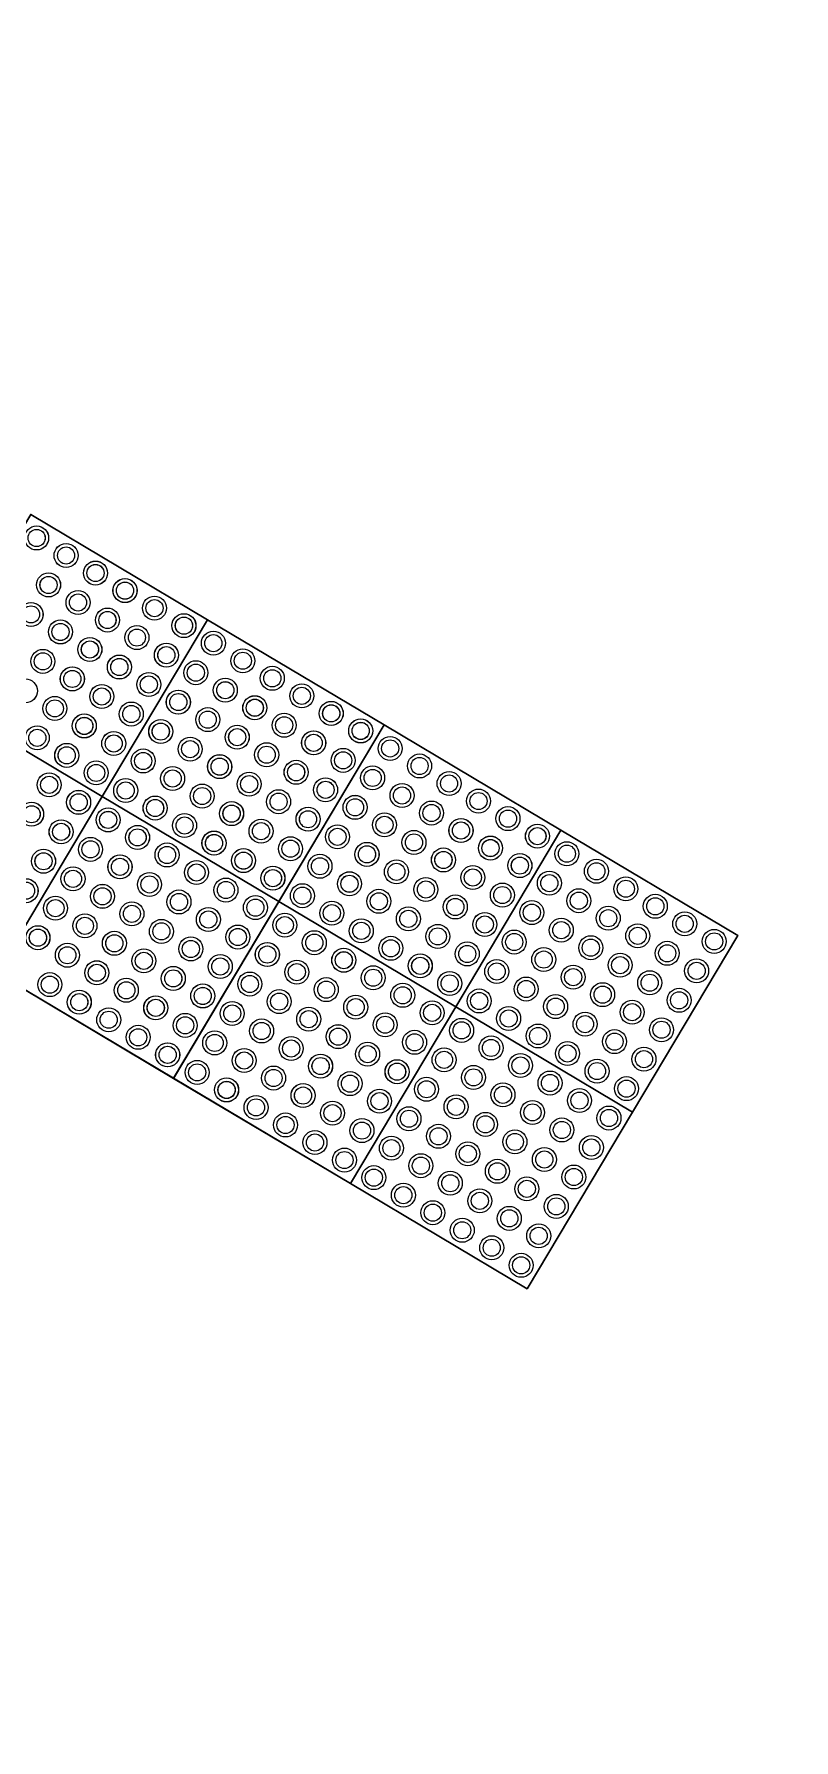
# Model space of a CAD drawing. Header units: millimetres. Extents: x 832728086 to 834530684, y 817551485 to 818349469.
# Drawn here: x 833168164 to 833169272, y 817850917 to 817853405 of the extents above; entities that cross this region are included whole.
import ezdxf

# ---------------------------------------------------------------- set-up
doc = ezdxf.new("R2010")
doc.units = ezdxf.units.MM
doc.header["$LTSCALE"] = 100
doc.layers.add('000-helpline', color=30, linetype='Continuous', lineweight=30, plot=False)
doc.layers.add('000-Tactile-l', color=8, linetype='Continuous')

# ---------------------------------------------------------------- blocks, each defined once
blk = doc.blocks.new('tactile')
at = {"layer": '000-helpline', "ltscale": 0.015}
for points in [[(834314.2539, 817905.949), (834313.9961, 817906.1026), (834314.1497, 817906.3603), (834314.4074, 817906.2068)], [(834314.4074, 817906.2068), (834314.2539, 817905.949), (834313.9962, 817906.1025), (834314.1497, 817906.3603)], [(834314.6652, 817906.0532), (834314.5117, 817905.7955), (834314.2539, 817905.949), (834314.4074, 817906.2068)], [(834314.5116, 817905.7955), (834314.2539, 817905.949), (834314.4074, 817906.2068), (834314.6652, 817906.0532)], [(834314.1003, 817905.6913), (834313.8426, 817905.8448), (834313.9961, 817906.1026), (834314.2539, 817905.949)], [(834314.2539, 817905.949), (834314.1004, 817905.6913), (834313.8427, 817905.8448), (834313.9962, 817906.1025)], [(834314.7694, 817905.642), (834314.5116, 817905.7955), (834314.6652, 817906.0532), (834314.9229, 817905.8997)], [(834314.9229, 817905.8997), (834314.7694, 817905.642), (834314.5117, 817905.7955), (834314.6652, 817906.0532)], [(834314.5117, 817905.7955), (834314.3581, 817905.5377), (834314.1004, 817905.6913), (834314.2539, 817905.949)], [(834314.3581, 817905.5378), (834314.1004, 817905.6913), (834314.2539, 817905.949), (834314.5116, 817905.7955)], [(834315.1807, 817905.7462), (834315.0271, 817905.4884), (834314.7694, 817905.642), (834314.9229, 817905.8997)], [(834315.0271, 817905.4884), (834314.7694, 817905.642), (834314.9229, 817905.8997), (834315.1807, 817905.7462)], [(834314.7694, 817905.642), (834314.6159, 817905.3842), (834314.3581, 817905.5377), (834314.5117, 817905.7955)], [(834314.6159, 817905.3842), (834314.3581, 817905.5378), (834314.5116, 817905.7955), (834314.7694, 817905.642)], [(834315.0271, 817905.4884), (834314.8736, 817905.2307), (834314.6159, 817905.3842), (834314.7694, 817905.642)], [(834314.8736, 817905.2307), (834314.6159, 817905.3842), (834314.7694, 817905.642), (834315.0271, 817905.4884)]]:
    blk.add_lwpolyline(points, close=True, dxfattribs=at)
at = {"layer": '000-Tactile-l'}
for points in [[(834314.1497, 817906.3603), (834314.6652, 817906.0532), (834314.3581, 817905.5377), (834313.8427, 817905.8448)], [(834314.6652, 817906.0532), (834315.1807, 817905.7462), (834314.8736, 817905.2307), (834314.3581, 817905.5377)]]:
    blk.add_lwpolyline(points, close=True, dxfattribs=at)
at = {"layer": '000-Tactile-l', "ltscale": 0.015}
for centre, radius in [((834314.1583, 817906.326), 0.0175), ((834314.1584, 817906.326), 0.0175), ((834314.1583, 817906.326), 0.0125), ((834314.1584, 817906.326), 0.0125), ((834314.2013, 817906.3005), 0.0175), ((834314.2013, 817906.3004), 0.0175), ((834314.2013, 817906.3005), 0.0125), ((834314.2013, 817906.3004), 0.0125), ((834314.1757, 817906.2575), 0.0175), ((834314.1758, 817906.2575), 0.0175), ((834314.2442, 817906.2749), 0.0175), ((834314.2443, 817906.2748), 0.0175), ((834314.2442, 817906.2749), 0.0125), ((834314.2443, 817906.2748), 0.0125), ((834314.1757, 817906.2575), 0.0125), ((834314.1758, 817906.2575), 0.0125), ((834314.2872, 817906.2493), 0.0175), ((834314.2873, 817906.2492), 0.0175), ((834314.2872, 817906.2493), 0.0125), ((834314.2873, 817906.2492), 0.0125), ((834314.1501, 817906.2145), 0.0175), ((834314.1502, 817906.2145), 0.0175), ((834314.1501, 817906.2145), 0.0125), ((834314.1502, 817906.2145), 0.0125), ((834314.2187, 817906.2319), 0.0175), ((834314.2187, 817906.2319), 0.0175), ((834314.2187, 817906.2319), 0.0125), ((834314.2187, 817906.2319), 0.0125), ((834314.3302, 817906.2237), 0.0175), ((834314.3302, 817906.2237), 0.0175), ((834314.3302, 817906.2237), 0.0125), ((834314.3302, 817906.2237), 0.0125), ((834314.1931, 817906.189), 0.0175), ((834314.1931, 817906.1889), 0.0175), ((834314.1931, 817906.189), 0.0125), ((834314.1931, 817906.1889), 0.0125), ((834314.2616, 817906.2063), 0.0175), ((834314.2617, 817906.2063), 0.0175), ((834314.2616, 817906.2063), 0.0125), ((834314.2617, 817906.2063), 0.0125), ((834314.3731, 817906.1981), 0.0175), ((834314.3732, 817906.1981), 0.0175), ((834314.3731, 817906.1981), 0.0125), ((834314.3732, 817906.1981), 0.0125), ((834314.236, 817906.1634), 0.0175), ((834314.2361, 817906.1633), 0.0175), ((834314.236, 817906.1634), 0.0125), ((834314.2361, 817906.1633), 0.0125), ((834314.3046, 817906.1807), 0.0175), ((834314.3046, 817906.1807), 0.0175), ((834314.3046, 817906.1807), 0.0125), ((834314.3046, 817906.1807), 0.0125), ((834314.4161, 817906.1725), 0.0175), ((834314.4161, 817906.1725), 0.0175), ((834314.4161, 817906.1725), 0.0125), ((834314.4161, 817906.1725), 0.0125), ((834314.1675, 817906.146), 0.0175), ((834314.1675, 817906.146), 0.0175), ((834314.1675, 817906.146), 0.0125), ((834314.1675, 817906.146), 0.0125), ((834314.279, 817906.1378), 0.0175), ((834314.279, 817906.1377), 0.0175), ((834314.279, 817906.1378), 0.0125), ((834314.279, 817906.1377), 0.0125), ((834314.3475, 817906.1551), 0.0175), ((834314.3476, 817906.1551), 0.0175), ((834314.3475, 817906.1551), 0.0125), ((834314.3476, 817906.1551), 0.0125), ((834314.4591, 817906.1469), 0.0175), ((834314.4591, 817906.1469), 0.0175), ((834314.4591, 817906.1469), 0.0125), ((834314.4591, 817906.1469), 0.0125), ((834314.2104, 817906.1204), 0.0175), ((834314.2105, 817906.1204), 0.0175), ((834314.2104, 817906.1204), 0.0125), ((834314.2105, 817906.1204), 0.0125), ((834314.3219, 817906.1122), 0.0175), ((834314.322, 817906.1122), 0.0175), ((834314.3905, 817906.1295), 0.0175), ((834314.3905, 817906.1295), 0.0175), ((834314.3905, 817906.1295), 0.0125), ((834314.3905, 817906.1295), 0.0125), ((834314.502, 817906.1213), 0.0175), ((834314.502, 817906.1213), 0.0175), ((834314.502, 817906.1213), 0.0125), ((834314.502, 817906.1213), 0.0125), ((834314.1419, 817906.103), 0.0175), ((834314.142, 817906.103), 0.0175), ((834314.2534, 817906.0948), 0.0175), ((834314.2535, 817906.0948), 0.0175), ((834314.2534, 817906.0948), 0.0125), ((834314.2535, 817906.0948), 0.0125), ((834314.3219, 817906.1122), 0.0125), ((834314.322, 817906.1122), 0.0125), ((834314.3649, 817906.0866), 0.0175), ((834314.365, 817906.0866), 0.0175), ((834314.4335, 817906.104), 0.0175), ((834314.4335, 817906.1039), 0.0175), ((834314.4335, 817906.104), 0.0125), ((834314.4335, 817906.1039), 0.0125), ((834314.545, 817906.0957), 0.0175), ((834314.545, 817906.0957), 0.0175), ((834314.545, 817906.0957), 0.0125), ((834314.545, 817906.0957), 0.0125), ((834314.1849, 817906.0774), 0.0175), ((834314.1849, 817906.0774), 0.0175), ((834314.1849, 817906.0774), 0.0125), ((834314.1849, 817906.0774), 0.0125), ((834314.2964, 817906.0692), 0.0175), ((834314.2964, 817906.0692), 0.0175), ((834314.2964, 817906.0692), 0.0125), ((834314.2964, 817906.0692), 0.0125), ((834314.3649, 817906.0866), 0.0125), ((834314.365, 817906.0866), 0.0125), ((834314.4079, 817906.061), 0.0175), ((834314.4079, 817906.061), 0.0175), ((834314.4764, 817906.0784), 0.0175), ((834314.4765, 817906.0783), 0.0175), ((834314.4764, 817906.0784), 0.0125), ((834314.4765, 817906.0783), 0.0125), ((834314.5879, 817906.0702), 0.0175), ((834314.588, 817906.0701), 0.0175), ((834314.5879, 817906.0702), 0.0125), ((834314.588, 817906.0701), 0.0125), ((834314.1593, 817906.0345), 0.0175), ((834314.1593, 817906.0345), 0.0175), ((834314.2278, 817906.0519), 0.0175), ((834314.2279, 817906.0518), 0.0175), ((834314.2278, 817906.0519), 0.0125), ((834314.2279, 817906.0518), 0.0125), ((834314.3393, 817906.0436), 0.0175), ((834314.3394, 817906.0436), 0.0175), ((834314.3393, 817906.0436), 0.0125), ((834314.3394, 817906.0436), 0.0125), ((834314.4079, 817906.061), 0.0125), ((834314.4079, 817906.061), 0.0125), ((834314.4508, 817906.0354), 0.0175), ((834314.4509, 817906.0354), 0.0175), ((834314.5194, 817906.0528), 0.0175), ((834314.5194, 817906.0528), 0.0175), ((834314.5194, 817906.0528), 0.0125), ((834314.5194, 817906.0528), 0.0125), ((834314.6309, 817906.0446), 0.0175), ((834314.6309, 817906.0445), 0.0175), ((834314.6309, 817906.0446), 0.0125), ((834314.6309, 817906.0445), 0.0125), ((834314.1593, 817906.0345), 0.0125), ((834314.1593, 817906.0345), 0.0125), ((834314.2022, 817906.0089), 0.0175), ((834314.2023, 817906.0089), 0.0175), ((834314.2708, 817906.0263), 0.0175), ((834314.2708, 817906.0262), 0.0175), ((834314.2708, 817906.0263), 0.0125), ((834314.2708, 817906.0262), 0.0125), ((834314.3823, 817906.018), 0.0175), ((834314.3823, 817906.018), 0.0175), ((834314.3823, 817906.018), 0.0125), ((834314.3823, 817906.018), 0.0125), ((834314.4508, 817906.0354), 0.0125), ((834314.4509, 817906.0354), 0.0125), ((834314.4938, 817906.0098), 0.0175), ((834314.4938, 817906.0098), 0.0175), ((834314.5623, 817906.0272), 0.0175), ((834314.5624, 817906.0272), 0.0175), ((834314.5623, 817906.0272), 0.0125), ((834314.5624, 817906.0272), 0.0125), ((834314.6739, 817906.019), 0.0175), ((834314.6739, 817906.019), 0.0175), ((834314.6739, 817906.019), 0.0125), ((834314.6739, 817906.019), 0.0125), ((834314.2022, 817906.0089), 0.0125), ((834314.2023, 817906.0089), 0.0125), ((834314.2452, 817905.9833), 0.0175), ((834314.2452, 817905.9833), 0.0175), ((834314.3137, 817906.0007), 0.0175), ((834314.3138, 817906.0007), 0.0175), ((834314.3137, 817906.0007), 0.0125), ((834314.3138, 817906.0007), 0.0125), ((834314.4252, 817905.9925), 0.0175), ((834314.4253, 817905.9924), 0.0175), ((834314.4252, 817905.9925), 0.0125), ((834314.4253, 817905.9924), 0.0125), ((834314.4938, 817906.0098), 0.0125), ((834314.4938, 817906.0098), 0.0125), ((834314.5367, 817905.9842), 0.0175), ((834314.5368, 817905.9842), 0.0175), ((834314.6053, 817906.0016), 0.0175), ((834314.6053, 817906.0016), 0.0175), ((834314.6053, 817906.0016), 0.0125), ((834314.6053, 817906.0016), 0.0125), ((834314.7168, 817905.9934), 0.0175), ((834314.7168, 817905.9934), 0.0175), ((834314.7168, 817905.9934), 0.0125), ((834314.7168, 817905.9934), 0.0125), ((834314.1766, 817905.9659), 0.0175), ((834314.1767, 817905.9659), 0.0175), ((834314.1766, 817905.9659), 0.0125), ((834314.1767, 817905.9659), 0.0125), ((834314.2452, 817905.9833), 0.0125), ((834314.2452, 817905.9833), 0.0125), ((834314.3567, 817905.9751), 0.0175), ((834314.3567, 817905.9751), 0.0175), ((834314.3567, 817905.9751), 0.0125), ((834314.3567, 817905.9751), 0.0125), ((834314.4682, 817905.9669), 0.0175), ((834314.4682, 817905.9668), 0.0175), ((834314.4682, 817905.9669), 0.0125), ((834314.4682, 817905.9668), 0.0125), ((834314.5367, 817905.9842), 0.0125), ((834314.5368, 817905.9842), 0.0125), ((834314.5797, 817905.9587), 0.0175), ((834314.5797, 817905.9586), 0.0175), ((834314.6483, 817905.976), 0.0175), ((834314.6483, 817905.976), 0.0175), ((834314.6483, 817905.976), 0.0125), ((834314.6483, 817905.976), 0.0125), ((834314.7598, 817905.9678), 0.0175), ((834314.7598, 817905.9678), 0.0175), ((834314.7598, 817905.9678), 0.0125), ((834314.7598, 817905.9678), 0.0125), ((834314.2196, 817905.9404), 0.0175), ((834314.2196, 817905.9403), 0.0175), ((834314.2196, 817905.9404), 0.0125), ((834314.2196, 817905.9403), 0.0125), ((834314.2882, 817905.9577), 0.0175), ((834314.2882, 817905.9577), 0.0175), ((834314.2882, 817905.9577), 0.0125), ((834314.2882, 817905.9577), 0.0125), ((834314.3997, 817905.9495), 0.0175), ((834314.3997, 817905.9495), 0.0175), ((834314.3997, 817905.9495), 0.0125), ((834314.3997, 817905.9495), 0.0125), ((834314.5112, 817905.9413), 0.0175), ((834314.5112, 817905.9413), 0.0175), ((834314.5112, 817905.9413), 0.0125), ((834314.5112, 817905.9413), 0.0125), ((834314.5797, 817905.9587), 0.0125), ((834314.5797, 817905.9586), 0.0125), ((834314.6912, 817905.9504), 0.0175), ((834314.6912, 817905.9504), 0.0175), ((834314.6912, 817905.9504), 0.0125), ((834314.6912, 817905.9504), 0.0125), ((834314.8027, 817905.9422), 0.0175), ((834314.8027, 817905.9422), 0.0175), ((834314.8027, 817905.9422), 0.0125), ((834314.8027, 817905.9422), 0.0125), ((834314.151, 817905.923), 0.0175), ((834314.1511, 817905.923), 0.0175), ((834314.151, 817905.923), 0.0125), ((834314.1511, 817905.923), 0.0125), ((834314.2626, 817905.9148), 0.0175), ((834314.2626, 817905.9147), 0.0175), ((834314.2626, 817905.9148), 0.0125), ((834314.2626, 817905.9147), 0.0125), ((834314.3311, 817905.9321), 0.0175), ((834314.3312, 817905.9321), 0.0175), ((834314.3311, 817905.9321), 0.0125), ((834314.3312, 817905.9321), 0.0125), ((834314.4426, 817905.9239), 0.0175), ((834314.4427, 817905.9239), 0.0175), ((834314.4426, 817905.9239), 0.0125), ((834314.4427, 817905.9239), 0.0125), ((834314.5541, 817905.9157), 0.0175), ((834314.5542, 817905.9157), 0.0175), ((834314.5541, 817905.9157), 0.0125), ((834314.5542, 817905.9157), 0.0125), ((834314.6227, 817905.9331), 0.0175), ((834314.6227, 817905.933), 0.0175), ((834314.6227, 817905.9331), 0.0125), ((834314.6227, 817905.933), 0.0125), ((834314.7342, 817905.9248), 0.0175), ((834314.7342, 817905.9248), 0.0175), ((834314.7342, 817905.9248), 0.0125), ((834314.7342, 817905.9248), 0.0125), ((834314.8457, 817905.9166), 0.0175), ((834314.8457, 817905.9166), 0.0175), ((834314.8457, 817905.9166), 0.0125), ((834314.8457, 817905.9166), 0.0125), ((834314.194, 817905.8974), 0.0175), ((834314.1941, 817905.8974), 0.0175), ((834314.194, 817905.8974), 0.0125), ((834314.1941, 817905.8974), 0.0125), ((834314.3055, 817905.8892), 0.0175), ((834314.3056, 817905.8892), 0.0175), ((834314.3055, 817905.8892), 0.0125), ((834314.3056, 817905.8892), 0.0125), ((834314.3741, 817905.9065), 0.0175), ((834314.3741, 817905.9065), 0.0175), ((834314.3741, 817905.9065), 0.0125), ((834314.3741, 817905.9065), 0.0125), ((834314.4856, 817905.8983), 0.0175), ((834314.4856, 817905.8983), 0.0175), ((834314.4856, 817905.8983), 0.0125), ((834314.4856, 817905.8983), 0.0125), ((834314.5971, 817905.8901), 0.0175), ((834314.5971, 817905.8901), 0.0175), ((834314.5971, 817905.8901), 0.0125), ((834314.5971, 817905.8901), 0.0125), ((834314.6656, 817905.9075), 0.0175), ((834314.6657, 817905.9075), 0.0175), ((834314.6656, 817905.9075), 0.0125), ((834314.6657, 817905.9075), 0.0125), ((834314.7771, 817905.8992), 0.0175), ((834314.7772, 817905.8992), 0.0175), ((834314.7771, 817905.8992), 0.0125), ((834314.7772, 817905.8992), 0.0125), ((834314.8886, 817905.891), 0.0175), ((834314.8887, 817905.891), 0.0175), ((834314.8886, 817905.891), 0.0125), ((834314.8887, 817905.891), 0.0125), ((834314.237, 817905.8718), 0.0175), ((834314.237, 817905.8718), 0.0175), ((834314.237, 817905.8718), 0.0125), ((834314.237, 817905.8718), 0.0125), ((834314.3485, 817905.8636), 0.0175), ((834314.3485, 817905.8636), 0.0175), ((834314.417, 817905.881), 0.0175), ((834314.4171, 817905.8809), 0.0175), ((834314.417, 817905.881), 0.0125), ((834314.4171, 817905.8809), 0.0125), ((834314.5285, 817905.8727), 0.0175), ((834314.5286, 817905.8727), 0.0175), ((834314.5285, 817905.8727), 0.0125), ((834314.5286, 817905.8727), 0.0125), ((834314.64, 817905.8645), 0.0175), ((834314.6401, 817905.8645), 0.0175), ((834314.64, 817905.8645), 0.0125), ((834314.6401, 817905.8645), 0.0125), ((834314.7086, 817905.8819), 0.0175), ((834314.7086, 817905.8819), 0.0175), ((834314.7086, 817905.8819), 0.0125), ((834314.7086, 817905.8819), 0.0125), ((834314.8201, 817905.8737), 0.0175), ((834314.8201, 817905.8736), 0.0175), ((834314.8201, 817905.8737), 0.0125), ((834314.8201, 817905.8736), 0.0125), ((834314.9316, 817905.8654), 0.0175), ((834314.9316, 817905.8654), 0.0175), ((834314.9316, 817905.8654), 0.0125), ((834314.9316, 817905.8654), 0.0125), ((834314.1684, 817905.8544), 0.0175), ((834314.1685, 817905.8544), 0.0175), ((834314.1684, 817905.8544), 0.0125), ((834314.1685, 817905.8544), 0.0125), ((834314.2799, 817905.8462), 0.0175), ((834314.28, 817905.8462), 0.0175), ((834314.2799, 817905.8462), 0.0125), ((834314.28, 817905.8462), 0.0125), ((834314.3485, 817905.8636), 0.0125), ((834314.3485, 817905.8636), 0.0125), ((834314.3914, 817905.838), 0.0175), ((834314.3915, 817905.838), 0.0175), ((834314.46, 817905.8554), 0.0175), ((834314.46, 817905.8553), 0.0175), ((834314.46, 817905.8554), 0.0125), ((834314.46, 817905.8553), 0.0125), ((834314.5715, 817905.8471), 0.0175), ((834314.5715, 817905.8471), 0.0175), ((834314.5715, 817905.8471), 0.0125), ((834314.5715, 817905.8471), 0.0125), ((834314.683, 817905.8389), 0.0175), ((834314.683, 817905.8389), 0.0175), ((834314.683, 817905.8389), 0.0125), ((834314.683, 817905.8389), 0.0125), ((834314.7515, 817905.8563), 0.0175), ((834314.7516, 817905.8563), 0.0175), ((834314.7515, 817905.8563), 0.0125), ((834314.7516, 817905.8563), 0.0125), ((834314.863, 817905.8481), 0.0175), ((834314.8631, 817905.8481), 0.0175), ((834314.863, 817905.8481), 0.0125), ((834314.8631, 817905.8481), 0.0125), ((834314.9746, 817905.8398), 0.0175), ((834314.9746, 817905.8398), 0.0175), ((834314.9746, 817905.8398), 0.0125), ((834314.9746, 817905.8398), 0.0125), ((834314.1428, 817905.8115), 0.0175), ((834314.1429, 817905.8115), 0.0175), ((834314.2114, 817905.8288), 0.0175), ((834314.2114, 817905.8288), 0.0175), ((834314.2114, 817905.8288), 0.0125), ((834314.2114, 817905.8288), 0.0125), ((834314.3229, 817905.8206), 0.0175), ((834314.3229, 817905.8206), 0.0175), ((834314.3229, 817905.8206), 0.0125), ((834314.3229, 817905.8206), 0.0125), ((834314.3914, 817905.838), 0.0125), ((834314.3915, 817905.838), 0.0125), ((834314.4344, 817905.8124), 0.0175), ((834314.4344, 817905.8124), 0.0175), ((834314.5029, 817905.8298), 0.0175), ((834314.503, 817905.8298), 0.0175), ((834314.5029, 817905.8298), 0.0125), ((834314.503, 817905.8298), 0.0125), ((834314.6145, 817905.8216), 0.0175), ((834314.6145, 817905.8215), 0.0175), ((834314.6145, 817905.8216), 0.0125), ((834314.6145, 817905.8215), 0.0125), ((834314.726, 817905.8133), 0.0175), ((834314.726, 817905.8133), 0.0175), ((834314.7945, 817905.8307), 0.0175), ((834314.7945, 817905.8307), 0.0175), ((834314.7945, 817905.8307), 0.0125), ((834314.7945, 817905.8307), 0.0125), ((834314.906, 817905.8225), 0.0175), ((834314.906, 817905.8225), 0.0175), ((834314.906, 817905.8225), 0.0125), ((834314.906, 817905.8225), 0.0125), ((834315.0175, 817905.8143), 0.0175), ((834315.0175, 817905.8143), 0.0175), ((834315.0175, 817905.8143), 0.0125), ((834315.0175, 817905.8143), 0.0125), ((834314.1428, 817905.8115), 0.0125), ((834314.1429, 817905.8115), 0.0125), ((834314.1858, 817905.7859), 0.0175), ((834314.1858, 817905.7859), 0.0175), ((834314.2544, 817905.8033), 0.0175), ((834314.2544, 817905.8032), 0.0175), ((834314.2544, 817905.8033), 0.0125), ((834314.2544, 817905.8032), 0.0125), ((834314.3659, 817905.795), 0.0175), ((834314.3659, 817905.795), 0.0175), ((834314.3659, 817905.795), 0.0125), ((834314.3659, 817905.795), 0.0125), ((834314.4344, 817905.8124), 0.0125), ((834314.4344, 817905.8124), 0.0125), ((834314.4774, 817905.7868), 0.0175), ((834314.4774, 817905.7868), 0.0175), ((834314.5459, 817905.8042), 0.0175), ((834314.5459, 817905.8042), 0.0175), ((834314.5459, 817905.8042), 0.0125), ((834314.5459, 817905.8042), 0.0125), ((834314.6574, 817905.796), 0.0175), ((834314.6574, 817905.796), 0.0175), ((834314.6574, 817905.796), 0.0125), ((834314.6574, 817905.796), 0.0125), ((834314.726, 817905.8133), 0.0125), ((834314.726, 817905.8133), 0.0125), ((834314.7689, 817905.7877), 0.0175), ((834314.7689, 817905.7877), 0.0175), ((834314.8375, 817905.8051), 0.0175), ((834314.8375, 817905.8051), 0.0175), ((834314.8375, 817905.8051), 0.0125), ((834314.8375, 817905.8051), 0.0125), ((834314.949, 817905.7969), 0.0175), ((834314.949, 817905.7969), 0.0175), ((834314.949, 817905.7969), 0.0125), ((834314.949, 817905.7969), 0.0125), ((834315.0605, 817905.7887), 0.0175), ((834315.0605, 817905.7887), 0.0175), ((834314.1858, 817905.7859), 0.0125), ((834314.1858, 817905.7859), 0.0125), ((834314.2288, 817905.7603), 0.0175), ((834314.2288, 817905.7603), 0.0175), ((834314.2973, 817905.7777), 0.0175), ((834314.2973, 817905.7777), 0.0175), ((834314.2973, 817905.7777), 0.0125), ((834314.2973, 817905.7777), 0.0125), ((834314.4088, 817905.7695), 0.0175), ((834314.4088, 817905.7694), 0.0175), ((834314.4088, 817905.7695), 0.0125), ((834314.4088, 817905.7694), 0.0125), ((834314.4774, 817905.7868), 0.0125), ((834314.4774, 817905.7868), 0.0125), ((834314.5203, 817905.7612), 0.0175), ((834314.5203, 817905.7612), 0.0175), ((834314.5889, 817905.7786), 0.0175), ((834314.5889, 817905.7786), 0.0175), ((834314.5889, 817905.7786), 0.0125), ((834314.5889, 817905.7786), 0.0125), ((834314.7004, 817905.7704), 0.0175), ((834314.7004, 817905.7704), 0.0175), ((834314.7004, 817905.7704), 0.0125), ((834314.7004, 817905.7704), 0.0125), ((834314.7689, 817905.7877), 0.0125), ((834314.7689, 817905.7877), 0.0125), ((834314.8119, 817905.7622), 0.0175), ((834314.8119, 817905.7621), 0.0175), ((834314.8804, 817905.7795), 0.0175), ((834314.8804, 817905.7795), 0.0175), ((834314.8804, 817905.7795), 0.0125), ((834314.8804, 817905.7795), 0.0125), ((834314.9919, 817905.7713), 0.0175), ((834314.9919, 817905.7713), 0.0175), ((834314.9919, 817905.7713), 0.0125), ((834314.9919, 817905.7713), 0.0125), ((834315.0605, 817905.7887), 0.0125), ((834315.0605, 817905.7887), 0.0125), ((834315.1034, 817905.7631), 0.0175), ((834315.1034, 817905.7631), 0.0175), ((834314.1602, 817905.7429), 0.0175), ((834314.1603, 817905.7429), 0.0175), ((834314.1602, 817905.7429), 0.0125), ((834314.1603, 817905.7429), 0.0125), ((834314.2288, 817905.7603), 0.0125), ((834314.2288, 817905.7603), 0.0125), ((834314.2717, 817905.7347), 0.0175), ((834314.2718, 817905.7347), 0.0175), ((834314.3403, 817905.7521), 0.0175), ((834314.3403, 817905.7521), 0.0175), ((834314.3403, 817905.7521), 0.0125), ((834314.3403, 817905.7521), 0.0125), ((834314.4518, 817905.7439), 0.0175), ((834314.4518, 817905.7438), 0.0175), ((834314.4518, 817905.7439), 0.0125), ((834314.4518, 817905.7438), 0.0125), ((834314.5203, 817905.7612), 0.0125), ((834314.5203, 817905.7612), 0.0125), ((834314.5633, 817905.7356), 0.0175), ((834314.5633, 817905.7356), 0.0175), ((834314.6318, 817905.753), 0.0175), ((834314.6318, 817905.753), 0.0175), ((834314.6318, 817905.753), 0.0125), ((834314.6318, 817905.753), 0.0125), ((834314.7433, 817905.7448), 0.0175), ((834314.7433, 817905.7448), 0.0175), ((834314.7433, 817905.7448), 0.0125), ((834314.7433, 817905.7448), 0.0125), ((834314.8119, 817905.7622), 0.0125), ((834314.8119, 817905.7621), 0.0125), ((834314.8548, 817905.7366), 0.0175), ((834314.8548, 817905.7366), 0.0175), ((834314.9234, 817905.7539), 0.0175), ((834314.9234, 817905.7539), 0.0175), ((834314.9234, 817905.7539), 0.0125), ((834314.9234, 817905.7539), 0.0125), ((834315.0349, 817905.7457), 0.0175), ((834315.0349, 817905.7457), 0.0175), ((834315.0349, 817905.7457), 0.0125), ((834315.0349, 817905.7457), 0.0125), ((834315.1034, 817905.7631), 0.0125), ((834315.1034, 817905.7631), 0.0125), ((834315.1464, 817905.7375), 0.0175), ((834315.1464, 817905.7375), 0.0175), ((834314.2032, 817905.7173), 0.0175), ((834314.2032, 817905.7173), 0.0175), ((834314.2032, 817905.7173), 0.0125), ((834314.2032, 817905.7173), 0.0125), ((834314.2717, 817905.7347), 0.0125), ((834314.2718, 817905.7347), 0.0125), ((834314.3832, 817905.7265), 0.0175), ((834314.3833, 817905.7265), 0.0175), ((834314.3832, 817905.7265), 0.0125), ((834314.3833, 817905.7265), 0.0125), ((834314.4947, 817905.7183), 0.0175), ((834314.4948, 817905.7183), 0.0175), ((834314.4947, 817905.7183), 0.0125), ((834314.4948, 817905.7183), 0.0125), ((834314.5633, 817905.7356), 0.0125), ((834314.5633, 817905.7356), 0.0125), ((834314.6062, 817905.7101), 0.0175), ((834314.6063, 817905.71), 0.0175), ((834314.6748, 817905.7274), 0.0175), ((834314.6748, 817905.7274), 0.0175), ((834314.6748, 817905.7274), 0.0125), ((834314.6748, 817905.7274), 0.0125), ((834314.7863, 817905.7192), 0.0175), ((834314.7863, 817905.7192), 0.0175), ((834314.7863, 817905.7192), 0.0125), ((834314.7863, 817905.7192), 0.0125), ((834314.8548, 817905.7366), 0.0125), ((834314.8548, 817905.7366), 0.0125), ((834314.8978, 817905.711), 0.0175), ((834314.8978, 817905.711), 0.0175), ((834314.9664, 817905.7283), 0.0175), ((834314.9664, 817905.7283), 0.0175), ((834314.9664, 817905.7283), 0.0125), ((834314.9664, 817905.7283), 0.0125), ((834315.0779, 817905.7201), 0.0175), ((834315.0779, 817905.7201), 0.0175), ((834315.0779, 817905.7201), 0.0125), ((834315.0779, 817905.7201), 0.0125), ((834315.1464, 817905.7375), 0.0125), ((834315.1464, 817905.7375), 0.0125), ((834314.2461, 817905.6918), 0.0175), ((834314.2462, 817905.6917), 0.0175), ((834314.2461, 817905.6918), 0.0125), ((834314.2462, 817905.6917), 0.0125), ((834314.3147, 817905.7091), 0.0175), ((834314.3147, 817905.7091), 0.0175), ((834314.3147, 817905.7091), 0.0125), ((834314.3147, 817905.7091), 0.0125), ((834314.4262, 817905.7009), 0.0175), ((834314.4262, 817905.7009), 0.0175), ((834314.4262, 817905.7009), 0.0125), ((834314.4262, 817905.7009), 0.0125), ((834314.5377, 817905.6927), 0.0175), ((834314.5377, 817905.6927), 0.0175), ((834314.5377, 817905.6927), 0.0125), ((834314.5377, 817905.6927), 0.0125), ((834314.6062, 817905.7101), 0.0125), ((834314.6063, 817905.71), 0.0125), ((834314.7177, 817905.7018), 0.0175), ((834314.7178, 817905.7018), 0.0175), ((834314.7177, 817905.7018), 0.0125), ((834314.7178, 817905.7018), 0.0125), ((834314.8293, 817905.6936), 0.0175), ((834314.8293, 817905.6936), 0.0175), ((834314.8293, 817905.6936), 0.0125), ((834314.8293, 817905.6936), 0.0125), ((834314.8978, 817905.711), 0.0125), ((834314.8978, 817905.711), 0.0125), ((834314.9408, 817905.6854), 0.0175), ((834314.9408, 817905.6854), 0.0175), ((834315.0093, 817905.7028), 0.0175), ((834315.0093, 817905.7028), 0.0175), ((834315.0093, 817905.7028), 0.0125), ((834315.0093, 817905.7028), 0.0125), ((834315.1208, 817905.6945), 0.0175), ((834315.1208, 817905.6945), 0.0175), ((834315.1208, 817905.6945), 0.0125), ((834315.1208, 817905.6945), 0.0125), ((834314.1776, 817905.6744), 0.0175), ((834314.1776, 817905.6744), 0.0175), ((834314.1776, 817905.6744), 0.0125), ((834314.1776, 817905.6744), 0.0125), ((834314.2891, 817905.6662), 0.0175), ((834314.2891, 817905.6662), 0.0175), ((834314.2891, 817905.6662), 0.0125), ((834314.2891, 817905.6662), 0.0125), ((834314.3576, 817905.6835), 0.0175), ((834314.3577, 817905.6835), 0.0175), ((834314.3576, 817905.6835), 0.0125), ((834314.3577, 817905.6835), 0.0125), ((834314.4692, 817905.6753), 0.0175), ((834314.4692, 817905.6753), 0.0175), ((834314.4692, 817905.6753), 0.0125), ((834314.4692, 817905.6753), 0.0125), ((834314.5807, 817905.6671), 0.0175), ((834314.5807, 817905.6671), 0.0175), ((834314.5807, 817905.6671), 0.0125), ((834314.5807, 817905.6671), 0.0125), ((834314.6492, 817905.6845), 0.0175), ((834314.6492, 817905.6845), 0.0175), ((834314.6492, 817905.6845), 0.0125), ((834314.6492, 817905.6845), 0.0125), ((834314.7607, 817905.6762), 0.0175), ((834314.7607, 817905.6762), 0.0175), ((834314.7607, 817905.6762), 0.0125), ((834314.7607, 817905.6762), 0.0125), ((834314.8722, 817905.668), 0.0175), ((834314.8722, 817905.668), 0.0175), ((834314.8722, 817905.668), 0.0125), ((834314.8722, 817905.668), 0.0125), ((834314.9408, 817905.6854), 0.0125), ((834314.9408, 817905.6854), 0.0125), ((834314.9837, 817905.6598), 0.0175), ((834314.9837, 817905.6598), 0.0175), ((834315.0523, 817905.6772), 0.0175), ((834315.0523, 817905.6772), 0.0175), ((834315.0523, 817905.6772), 0.0125), ((834315.0523, 817905.6772), 0.0125), ((834314.2205, 817905.6488), 0.0175), ((834314.2206, 817905.6488), 0.0175), ((834314.2205, 817905.6488), 0.0125), ((834314.2206, 817905.6488), 0.0125), ((834314.332, 817905.6406), 0.0175), ((834314.3321, 817905.6406), 0.0175), ((834314.332, 817905.6406), 0.0125), ((834314.3321, 817905.6406), 0.0125), ((834314.4006, 817905.658), 0.0175), ((834314.4006, 817905.6579), 0.0175), ((834314.4006, 817905.658), 0.0125), ((834314.4006, 817905.6579), 0.0125), ((834314.5121, 817905.6497), 0.0175), ((834314.5121, 817905.6497), 0.0175), ((834314.5121, 817905.6497), 0.0125), ((834314.5121, 817905.6497), 0.0125), ((834314.6236, 817905.6415), 0.0175), ((834314.6236, 817905.6415), 0.0175), ((834314.6236, 817905.6415), 0.0125), ((834314.6236, 817905.6415), 0.0125), ((834314.6922, 817905.6589), 0.0175), ((834314.6922, 817905.6589), 0.0175), ((834314.6922, 817905.6589), 0.0125), ((834314.6922, 817905.6589), 0.0125), ((834314.8037, 817905.6506), 0.0175), ((834314.8037, 817905.6506), 0.0175), ((834314.8037, 817905.6506), 0.0125), ((834314.8037, 817905.6506), 0.0125), ((834314.9152, 817905.6424), 0.0175), ((834314.9152, 817905.6424), 0.0175), ((834314.9152, 817905.6424), 0.0125), ((834314.9152, 817905.6424), 0.0125), ((834314.9837, 817905.6598), 0.0125), ((834314.9837, 817905.6598), 0.0125), ((834315.0952, 817905.6516), 0.0175), ((834315.0952, 817905.6516), 0.0175), ((834315.0952, 817905.6516), 0.0125), ((834315.0952, 817905.6516), 0.0125), ((834314.2635, 817905.6232), 0.0175), ((834314.2635, 817905.6232), 0.0175), ((834314.2635, 817905.6232), 0.0125), ((834314.2635, 817905.6232), 0.0125), ((834314.375, 817905.615), 0.0175), ((834314.375, 817905.615), 0.0175), ((834314.375, 817905.615), 0.0125), ((834314.375, 817905.615), 0.0125), ((834314.4436, 817905.6324), 0.0175), ((834314.4436, 817905.6323), 0.0175), ((834314.4436, 817905.6324), 0.0125), ((834314.4436, 817905.6323), 0.0125), ((834314.5551, 817905.6241), 0.0175), ((834314.5551, 817905.6241), 0.0175), ((834314.5551, 817905.6241), 0.0125), ((834314.5551, 817905.6241), 0.0125), ((834314.6666, 817905.6159), 0.0175), ((834314.6666, 817905.6159), 0.0175), ((834314.6666, 817905.6159), 0.0125), ((834314.6666, 817905.6159), 0.0125), ((834314.7351, 817905.6333), 0.0175), ((834314.7351, 817905.6333), 0.0175), ((834314.7351, 817905.6333), 0.0125), ((834314.7351, 817905.6333), 0.0125), ((834314.8466, 817905.6251), 0.0175), ((834314.8466, 817905.6251), 0.0175), ((834314.8466, 817905.6251), 0.0125), ((834314.8466, 817905.6251), 0.0125), ((834314.9581, 817905.6168), 0.0175), ((834314.9581, 817905.6168), 0.0175), ((834314.9581, 817905.6168), 0.0125), ((834314.9581, 817905.6168), 0.0125), ((834315.0267, 817905.6342), 0.0175), ((834315.0267, 817905.6342), 0.0175), ((834315.0267, 817905.6342), 0.0125), ((834315.0267, 817905.6342), 0.0125), ((834314.3065, 817905.5976), 0.0175), ((834314.3065, 817905.5976), 0.0175), ((834314.3065, 817905.5976), 0.0125), ((834314.3065, 817905.5976), 0.0125), ((834314.418, 817905.5894), 0.0175), ((834314.418, 817905.5894), 0.0175), ((834314.4865, 817905.6068), 0.0175), ((834314.4865, 817905.6068), 0.0175), ((834314.4865, 817905.6068), 0.0125), ((834314.4865, 817905.6068), 0.0125), ((834314.598, 817905.5986), 0.0175), ((834314.598, 817905.5985), 0.0175), ((834314.598, 817905.5986), 0.0125), ((834314.598, 817905.5985), 0.0125), ((834314.7095, 817905.5903), 0.0175), ((834314.7095, 817905.5903), 0.0175), ((834314.7095, 817905.5903), 0.0125), ((834314.7095, 817905.5903), 0.0125), ((834314.7781, 817905.6077), 0.0175), ((834314.7781, 817905.6077), 0.0175), ((834314.7781, 817905.6077), 0.0125), ((834314.7781, 817905.6077), 0.0125), ((834314.8896, 817905.5995), 0.0175), ((834314.8896, 817905.5995), 0.0175), ((834314.8896, 817905.5995), 0.0125), ((834314.8896, 817905.5995), 0.0125), ((834315.0011, 817905.5913), 0.0175), ((834315.0011, 817905.5913), 0.0175), ((834315.0011, 817905.5913), 0.0125), ((834315.0011, 817905.5913), 0.0125), ((834315.0696, 817905.6086), 0.0175), ((834315.0696, 817905.6086), 0.0175), ((834315.0696, 817905.6086), 0.0125), ((834315.0696, 817905.6086), 0.0125), ((834314.3494, 817905.572), 0.0175), ((834314.3495, 817905.572), 0.0175), ((834314.3494, 817905.572), 0.0125), ((834314.3495, 817905.572), 0.0125), ((834314.418, 817905.5894), 0.0125), ((834314.418, 817905.5894), 0.0125), ((834314.4609, 817905.5638), 0.0175), ((834314.461, 817905.5638), 0.0175), ((834314.5295, 817905.5812), 0.0175), ((834314.5295, 817905.5812), 0.0175), ((834314.5295, 817905.5812), 0.0125), ((834314.5295, 817905.5812), 0.0125), ((834314.641, 817905.573), 0.0175), ((834314.641, 817905.573), 0.0175), ((834314.641, 817905.573), 0.0125), ((834314.641, 817905.573), 0.0125), ((834314.7525, 817905.5647), 0.0175), ((834314.7525, 817905.5647), 0.0175), ((834314.821, 817905.5821), 0.0175), ((834314.821, 817905.5821), 0.0175), ((834314.821, 817905.5821), 0.0125), ((834314.821, 817905.5821), 0.0125), ((834314.9325, 817905.5739), 0.0175), ((834314.9325, 817905.5739), 0.0175), ((834314.9325, 817905.5739), 0.0125), ((834314.9325, 817905.5739), 0.0125), ((834315.044, 817905.5657), 0.0175), ((834315.044, 817905.5657), 0.0175), ((834315.044, 817905.5657), 0.0125), ((834315.044, 817905.5657), 0.0125), ((834314.3924, 817905.5464), 0.0175), ((834314.3924, 817905.5464), 0.0175), ((834314.3924, 817905.5464), 0.0125), ((834314.3924, 817905.5464), 0.0125), ((834314.4609, 817905.5638), 0.0125), ((834314.461, 817905.5638), 0.0125), ((834314.5039, 817905.5382), 0.0175), ((834314.5039, 817905.5382), 0.0175), ((834314.5724, 817905.5556), 0.0175), ((834314.5725, 817905.5556), 0.0175), ((834314.5724, 817905.5556), 0.0125), ((834314.5725, 817905.5556), 0.0125), ((834314.6839, 817905.5474), 0.0175), ((834314.684, 817905.5474), 0.0175), ((834314.6839, 817905.5474), 0.0125), ((834314.684, 817905.5474), 0.0125), ((834314.7525, 817905.5647), 0.0125), ((834314.7525, 817905.5647), 0.0125), ((834314.7955, 817905.5391), 0.0175), ((834314.7955, 817905.5391), 0.0175), ((834314.864, 817905.5565), 0.0175), ((834314.864, 817905.5565), 0.0175), ((834314.864, 817905.5565), 0.0125), ((834314.864, 817905.5565), 0.0125), ((834314.9755, 817905.5483), 0.0175), ((834314.9755, 817905.5483), 0.0175), ((834314.9755, 817905.5483), 0.0125), ((834314.9755, 817905.5483), 0.0125), ((834314.4353, 817905.5209), 0.0175), ((834314.4354, 817905.5208), 0.0175), ((834314.4353, 817905.5209), 0.0125), ((834314.4354, 817905.5208), 0.0125), ((834314.5039, 817905.5382), 0.0125), ((834314.5039, 817905.5382), 0.0125), ((834314.5468, 817905.5126), 0.0175), ((834314.5469, 817905.5126), 0.0175), ((834314.6154, 817905.53), 0.0175), ((834314.6154, 817905.53), 0.0175), ((834314.6154, 817905.53), 0.0125), ((834314.6154, 817905.53), 0.0125), ((834314.7269, 817905.5218), 0.0175), ((834314.7269, 817905.5218), 0.0175), ((834314.7269, 817905.5218), 0.0125), ((834314.7269, 817905.5218), 0.0125), ((834314.7955, 817905.5391), 0.0125), ((834314.7955, 817905.5391), 0.0125), ((834314.8384, 817905.5136), 0.0175), ((834314.8384, 817905.5136), 0.0175), ((834314.907, 817905.5309), 0.0175), ((834314.907, 817905.5309), 0.0175), ((834314.907, 817905.5309), 0.0125), ((834314.907, 817905.5309), 0.0125), ((834315.0185, 817905.5227), 0.0175), ((834315.0185, 817905.5227), 0.0175), ((834315.0185, 817905.5227), 0.0125), ((834315.0185, 817905.5227), 0.0125), ((834314.4783, 817905.4953), 0.0175), ((834314.4783, 817905.4953), 0.0175), ((834314.4783, 817905.4953), 0.0125), ((834314.4783, 817905.4953), 0.0125), ((834314.5468, 817905.5126), 0.0125), ((834314.5469, 817905.5126), 0.0125), ((834314.5898, 817905.487), 0.0175), ((834314.5898, 817905.487), 0.0175), ((834314.6583, 817905.5044), 0.0175), ((834314.6584, 817905.5044), 0.0175), ((834314.6583, 817905.5044), 0.0125), ((834314.6584, 817905.5044), 0.0125), ((834314.7699, 817905.4962), 0.0175), ((834314.7699, 817905.4962), 0.0175), ((834314.7699, 817905.4962), 0.0125), ((834314.7699, 817905.4962), 0.0125), ((834314.8384, 817905.5136), 0.0125), ((834314.8384, 817905.5136), 0.0125), ((834314.8814, 817905.488), 0.0175), ((834314.8814, 817905.488), 0.0175), ((834314.9499, 817905.5053), 0.0175), ((834314.9499, 817905.5053), 0.0175), ((834314.9499, 817905.5053), 0.0125), ((834314.9499, 817905.5053), 0.0125), ((834314.5213, 817905.4697), 0.0175), ((834314.5213, 817905.4697), 0.0175), ((834314.5213, 817905.4697), 0.0125), ((834314.5213, 817905.4697), 0.0125), ((834314.5898, 817905.487), 0.0125), ((834314.5898, 817905.487), 0.0125), ((834314.6328, 817905.4615), 0.0175), ((834314.6328, 817905.4615), 0.0175), ((834314.7013, 817905.4788), 0.0175), ((834314.7013, 817905.4788), 0.0175), ((834314.7013, 817905.4788), 0.0125), ((834314.7013, 817905.4788), 0.0125), ((834314.8128, 817905.4706), 0.0175), ((834314.8128, 817905.4706), 0.0175), ((834314.8128, 817905.4706), 0.0125), ((834314.8128, 817905.4706), 0.0125), ((834314.8814, 817905.488), 0.0125), ((834314.8814, 817905.488), 0.0125), ((834314.9243, 817905.4624), 0.0175), ((834314.9243, 817905.4624), 0.0175), ((834314.9929, 817905.4798), 0.0175), ((834314.9929, 817905.4798), 0.0175), ((834314.9929, 817905.4798), 0.0125), ((834314.9929, 817905.4798), 0.0125), ((834314.5642, 817905.4441), 0.0175), ((834314.5642, 817905.4441), 0.0175), ((834314.5642, 817905.4441), 0.0125), ((834314.5642, 817905.4441), 0.0125), ((834314.6328, 817905.4615), 0.0125), ((834314.6328, 817905.4615), 0.0125), ((834314.6757, 817905.4359), 0.0175), ((834314.6757, 817905.4359), 0.0175), ((834314.7443, 817905.4532), 0.0175), ((834314.7443, 817905.4532), 0.0175), ((834314.7443, 817905.4532), 0.0125), ((834314.7443, 817905.4532), 0.0125), ((834314.8558, 817905.445), 0.0175), ((834314.8558, 817905.445), 0.0175), ((834314.8558, 817905.445), 0.0125), ((834314.8558, 817905.445), 0.0125), ((834314.9243, 817905.4624), 0.0125), ((834314.9243, 817905.4624), 0.0125), ((834314.9673, 817905.4368), 0.0175), ((834314.9673, 817905.4368), 0.0175), ((834314.6072, 817905.4185), 0.0175), ((834314.6072, 817905.4185), 0.0175), ((834314.6072, 817905.4185), 0.0125), ((834314.6072, 817905.4185), 0.0125), ((834314.6757, 817905.4359), 0.0125), ((834314.6757, 817905.4359), 0.0125), ((834314.7872, 817905.4276), 0.0175), ((834314.7872, 817905.4276), 0.0175), ((834314.7872, 817905.4276), 0.0125), ((834314.7872, 817905.4276), 0.0125), ((834314.8987, 817905.4194), 0.0175), ((834314.8987, 817905.4194), 0.0175), ((834314.8987, 817905.4194), 0.0125), ((834314.8987, 817905.4194), 0.0125), ((834314.9673, 817905.4368), 0.0125), ((834314.9673, 817905.4368), 0.0125), ((834314.6501, 817905.3929), 0.0175), ((834314.6501, 817905.3929), 0.0175), ((834314.6501, 817905.3929), 0.0125), ((834314.6501, 817905.3929), 0.0125), ((834314.7187, 817905.4103), 0.0175), ((834314.7187, 817905.4103), 0.0175), ((834314.7187, 817905.4103), 0.0125), ((834314.7187, 817905.4103), 0.0125), ((834314.8302, 817905.4021), 0.0175), ((834314.8302, 817905.4021), 0.0175), ((834314.8302, 817905.4021), 0.0125), ((834314.8302, 817905.4021), 0.0125), ((834314.9417, 817905.3938), 0.0175), ((834314.9417, 817905.3938), 0.0175), ((834314.9417, 817905.3938), 0.0125), ((834314.9417, 817905.3938), 0.0125), ((834314.6931, 817905.3673), 0.0175), ((834314.6931, 817905.3673), 0.0175), ((834314.6931, 817905.3673), 0.0125), ((834314.6931, 817905.3673), 0.0125), ((834314.7616, 817905.3847), 0.0175), ((834314.7616, 817905.3847), 0.0175), ((834314.7616, 817905.3847), 0.0125), ((834314.7616, 817905.3847), 0.0125), ((834314.8732, 817905.3765), 0.0175), ((834314.8732, 817905.3765), 0.0175), ((834314.8732, 817905.3765), 0.0125), ((834314.8732, 817905.3765), 0.0125), ((834314.7361, 817905.3417), 0.0175), ((834314.7361, 817905.3417), 0.0175), ((834314.7361, 817905.3417), 0.0125), ((834314.7361, 817905.3417), 0.0125), ((834314.8046, 817905.3591), 0.0175), ((834314.8046, 817905.3591), 0.0175), ((834314.8046, 817905.3591), 0.0125), ((834314.8046, 817905.3591), 0.0125), ((834314.9161, 817905.3509), 0.0175), ((834314.9161, 817905.3509), 0.0175), ((834314.9161, 817905.3509), 0.0125), ((834314.9161, 817905.3509), 0.0125), ((834314.779, 817905.3161), 0.0175), ((834314.779, 817905.3161), 0.0175), ((834314.8476, 817905.3335), 0.0175), ((834314.8476, 817905.3335), 0.0175), ((834314.8476, 817905.3335), 0.0125), ((834314.8476, 817905.3335), 0.0125), ((834314.779, 817905.3161), 0.0125), ((834314.779, 817905.3161), 0.0125), ((834314.822, 817905.2906), 0.0175), ((834314.822, 817905.2906), 0.0175), ((834314.8905, 817905.3079), 0.0175), ((834314.8905, 817905.3079), 0.0175), ((834314.8905, 817905.3079), 0.0125), ((834314.8905, 817905.3079), 0.0125), ((834314.822, 817905.2906), 0.0125), ((834314.822, 817905.2906), 0.0125), ((834314.8649, 817905.265), 0.0175), ((834314.8649, 817905.265), 0.0175), ((834314.8649, 817905.265), 0.0125), ((834314.8649, 817905.265), 0.0125)]:
    blk.add_circle(centre, radius, dxfattribs=at)

msp = doc.modelspace()

# ---------------------------------------------------------------- linework, layer by layer
at = {"ltscale": 5}
msp.add_circle((833186042.1669, 817950476.993), 398992.1588, dxfattribs=at)

# ---------------------------------------------------------------- block references
at = {"layer": '000-Tactile-l', "xscale": 1000, "yscale": 1000, "zscale": 1000}
msp.add_blockref('tactile', (-1145990.4835, -53655.9264), dxfattribs=at)

doc.saveas('drawing.dxf')
